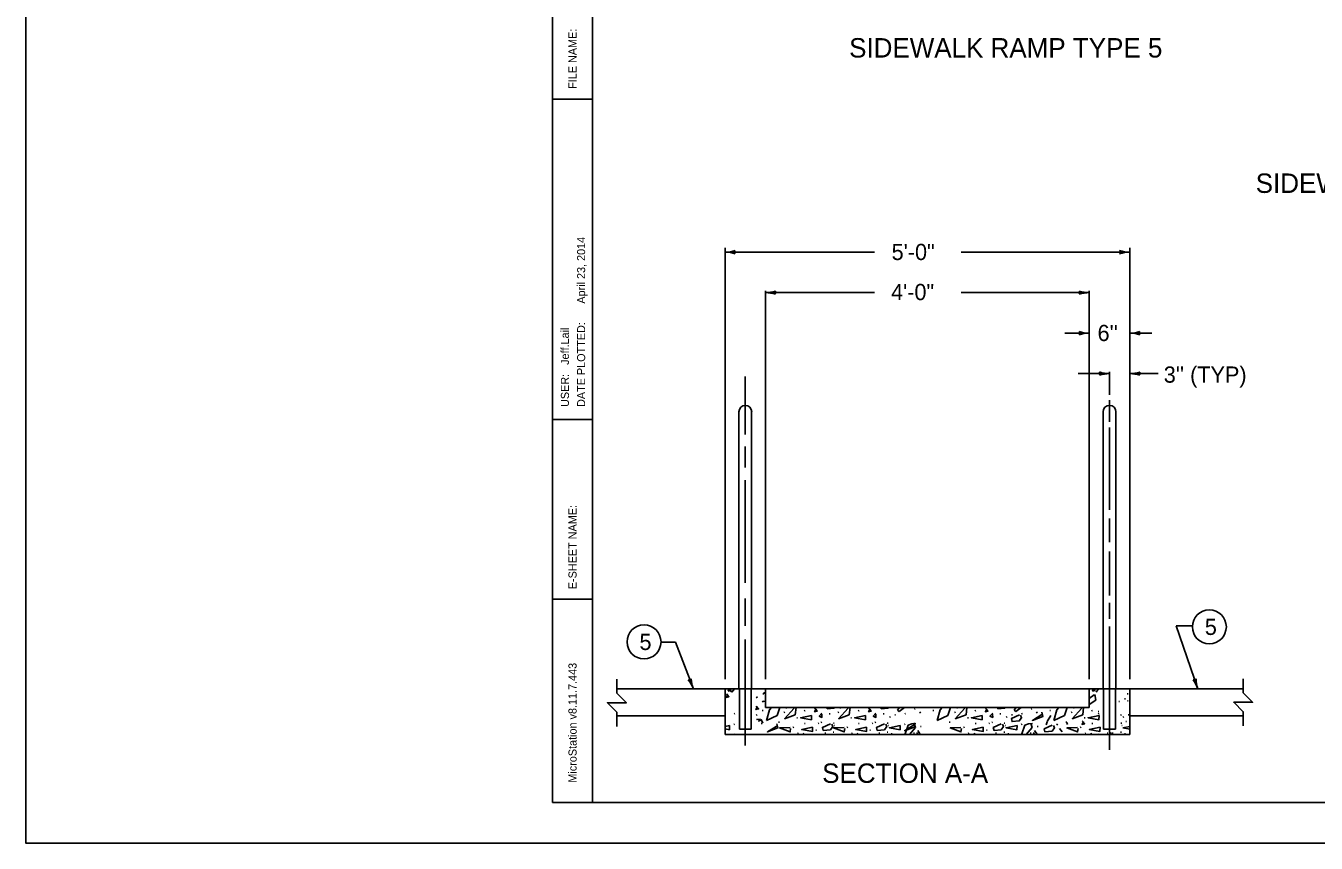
# Model space of a CAD drawing. Extents: x 1000 to 1036.3, y 1000 to 1022.
# Drawn here: x 1000 to 1015.94, y 1000 to 1010.09 of the extents above; entities that cross this region are included whole.
import ezdxf

# ---------------------------------------------------------------- set-up
doc = ezdxf.new("R2010")
doc.units = 0
for name, color, linetype in [('Level 1', 7, 'Continuous'), ('SB_PL_CUTLINE_PR', 7, 'Continuous'), ('SB_PL_INFOSTD_PT', 7, 'Continuous'), ('SB_PL_SBL0_PR', 7, 'Continuous'), ('SB_PL_SBL4_PR', 7, 'Continuous'), ('SB_PL_SBTXT0_PT', 7, 'Continuous')]:
    doc.layers.add(name, color=color, linetype=linetype)

msp = doc.modelspace()

# ---------------------------------------------------------------- linework, layer by layer
at = {"layer": 'Level 1'}
for p, q in [((1008.638, 1002.027), (1008.638, 1007.354)), ((1013.638, 1002.027), (1013.638, 1007.354)), ((1008.638, 1007.299), (1010.486, 1007.299)), ((1011.556, 1007.299), (1013.638, 1007.299)), ((1009.131, 1006.799), (1010.486, 1006.799)), ((1009.138, 1002.027), (1009.138, 1006.821)), ((1011.556, 1006.799), (1013.138, 1006.799)), ((1013.138, 1002.027), (1013.138, 1006.821)), ((1012.835, 1006.299), (1013.138, 1006.299)), ((1013.638, 1006.299), (1013.912, 1006.299)), ((1008.888, 1005.045), (1008.888, 1005.764)), ((1013, 1005.799), (1013.388, 1005.799)), ((1013.388, 1005.539), (1013.388, 1005.823)), ((1013.638, 1005.799), (1013.99, 1005.799)), ((1013.388, 1005.204), (1013.388, 1005.471)), ((1008.809, 1001.906), (1008.809, 1005.327)), ((1008.967, 1001.906), (1008.967, 1005.327)), ((1013.309, 1001.906), (1013.309, 1005.327)), ((1013.467, 1001.906), (1013.467, 1005.327)), ((1013.388, 1004.118), (1013.388, 1005.134)), ((1008.888, 1004.64), (1008.888, 1004.899)), ((1008.888, 1003.213), (1008.888, 1004.483)), ((1013.388, 1003.719), (1013.388, 1004.011)), ((1013.388, 1003.059), (1013.388, 1003.6)), ((1008.888, 1002.685), (1008.888, 1003.022)), ((1013.388, 1002.772), (1013.388, 1002.967)), ((1013.388, 1001.154), (1013.388, 1002.675)), ((1014.411, 1002.685), (1014.211, 1002.685)), ((1014.211, 1002.685), (1014.479, 1001.906)), ((1007.847, 1002.484), (1008.027, 1002.484)), ((1008.027, 1002.484), (1008.247, 1001.906)), ((1008.888, 1001.207), (1008.888, 1002.516)), ((1007.303, 1001.906), (1008.638, 1001.906)), ((1008.638, 1001.906), (1008.638, 1001.341)), ((1008.638, 1001.906), (1009.138, 1001.906)), ((1008.815, 1001.406), (1008.815, 1001.906)), ((1008.961, 1001.406), (1008.961, 1001.906)), ((1009.138, 1001.906), (1009.138, 1001.675)), ((1009.138, 1001.906), (1013.138, 1001.906)), ((1013.138, 1001.906), (1013.138, 1001.675)), ((1013.138, 1001.906), (1013.638, 1001.906)), ((1013.315, 1001.406), (1013.315, 1001.906)), ((1013.461, 1001.406), (1013.461, 1001.906)), ((1013.638, 1001.906), (1013.638, 1001.341)), ((1013.638, 1001.906), (1015.04, 1001.906)), ((1009.138, 1001.675), (1013.138, 1001.675)), ((1007.303, 1001.573), (1008.638, 1001.573)), ((1013.638, 1001.573), (1015.04, 1001.573)), ((1008.638, 1001.341), (1013.638, 1001.341)), ((1008.815, 1001.406), (1008.961, 1001.406)), ((1013.315, 1001.406), (1013.461, 1001.406))]:
    msp.add_line(p, q, dxfattribs=at)
for points in [[(1007.303, 1001.442), (1007.303, 1001.617), (1007.186, 1001.734), (1007.419, 1001.734), (1007.303, 1001.85), (1007.303, 1002.025)], [(1008.691, 1001.906), (1008.677, 1001.878)], [(1008.71, 1001.886), (1008.693, 1001.906)], [(1008.707, 1001.906), (1008.695, 1001.896)], [(1008.723, 1001.866), (1008.753, 1001.904)], [(1008.723, 1001.866), (1008.753, 1001.904)], [(1008.753, 1001.904), (1008.752, 1001.906)], [(1008.753, 1001.904), (1008.752, 1001.906)], [(1008.783, 1001.906), (1008.772, 1001.904)], [(1013.191, 1001.906), (1013.177, 1001.878)], [(1013.21, 1001.886), (1013.193, 1001.906)], [(1013.223, 1001.866), (1013.253, 1001.904)], [(1013.253, 1001.904), (1013.252, 1001.906)], [(1013.283, 1001.906), (1013.272, 1001.904)], [(1015.04, 1001.447), (1015.04, 1001.622), (1014.923, 1001.739), (1015.156, 1001.739), (1015.04, 1001.856), (1015.04, 1002.031)], [(1008.671, 1001.834), (1008.654, 1001.799), (1008.687, 1001.808), (1008.657, 1001.842)], [(1008.677, 1001.878), (1008.71, 1001.886)], [(1008.695, 1001.896), (1008.723, 1001.866)], [(1009.021, 1001.796), (1009.041, 1001.807)], [(1009.112, 1001.753), (1009.095, 1001.746)], [(1009.117, 1001.844), (1009.106, 1001.843)], [(1009.138, 1001.859), (1009.113, 1001.854)], [(1009.113, 1001.854), (1009.138, 1001.849)], [(1009.127, 1001.753), (1009.115, 1001.751)], [(1013.199, 1001.833), (1013.138, 1001.788)], [(1013.138, 1001.713), (1013.22, 1001.765)], [(1013.177, 1001.878), (1013.21, 1001.886)], [(1013.22, 1001.765), (1013.205, 1001.837)], [(1013.513, 1001.75), (1013.502, 1001.748)], [(1013.586, 1001.783), (1013.575, 1001.782)], [(1013.617, 1001.844), (1013.606, 1001.843)], [(1013.62, 1001.759), (1013.609, 1001.758)], [(1008.76, 1001.599), (1008.749, 1001.598)], [(1009.037, 1001.685), (1009.02, 1001.65), (1009.053, 1001.658), (1009.023, 1001.693)], [(1009.036, 1001.583), (1009.024, 1001.582)], [(1009.11, 1001.64), (1009.098, 1001.639)], [(1009.188, 1001.646), (1009.149, 1001.514)], [(1009.149, 1001.514), (1009.281, 1001.578)], [(1009.211, 1001.675), (1009.188, 1001.646)], [(1009.281, 1001.578), (1009.314, 1001.675)], [(1009.375, 1001.616), (1009.363, 1001.615)], [(1009.493, 1001.667), (1009.374, 1001.534)], [(1009.374, 1001.534), (1009.505, 1001.586)], [(1009.402, 1001.671), (1009.391, 1001.67)], [(1009.505, 1001.586), (1009.515, 1001.675)], [(1009.626, 1001.637), (1009.615, 1001.635)], [(1009.762, 1001.657), (1009.745, 1001.623), (1009.778, 1001.631), (1009.748, 1001.665)], [(1009.835, 1001.607), (1009.802, 1001.568), (1009.835, 1001.552), (1009.834, 1001.591)], [(1009.895, 1001.675), (1009.9, 1001.659)], [(1009.9, 1001.659), (1009.987, 1001.666)], [(1009.936, 1001.596), (1009.925, 1001.595)], [(1009.987, 1001.666), (1009.994, 1001.675)], [(1010.042, 1001.616), (1010.031, 1001.615)], [(1010.16, 1001.667), (1010.041, 1001.534)], [(1010.041, 1001.534), (1010.173, 1001.586)], [(1010.069, 1001.671), (1010.058, 1001.67)], [(1010.173, 1001.586), (1010.182, 1001.675)], [(1010.294, 1001.637), (1010.282, 1001.635)], [(1010.429, 1001.657), (1010.412, 1001.623), (1010.445, 1001.631), (1010.415, 1001.665)], [(1010.503, 1001.607), (1010.469, 1001.568), (1010.503, 1001.552), (1010.501, 1001.591)], [(1010.562, 1001.675), (1010.567, 1001.659)], [(1010.567, 1001.659), (1010.654, 1001.666)], [(1010.603, 1001.596), (1010.592, 1001.595)], [(1010.654, 1001.666), (1010.661, 1001.675)], [(1010.746, 1001.586), (1010.735, 1001.584)], [(1010.792, 1001.675), (1010.767, 1001.642)], [(1010.767, 1001.642), (1010.79, 1001.625)], [(1010.79, 1001.625), (1010.856, 1001.675)], [(1010.869, 1001.599), (1010.858, 1001.598)], [(1010.988, 1001.657), (1010.977, 1001.656)], [(1011.056, 1001.617), (1011.039, 1001.61)], [(1011.218, 1001.64), (1011.207, 1001.639)], [(1011.297, 1001.646), (1011.258, 1001.514)], [(1011.258, 1001.514), (1011.39, 1001.578)], [(1011.32, 1001.675), (1011.297, 1001.646)], [(1011.39, 1001.578), (1011.423, 1001.675)], [(1011.484, 1001.616), (1011.473, 1001.615)], [(1011.602, 1001.667), (1011.483, 1001.534)], [(1011.483, 1001.534), (1011.615, 1001.586)], [(1011.511, 1001.671), (1011.5, 1001.67)], [(1011.615, 1001.586), (1011.624, 1001.675)], [(1011.736, 1001.637), (1011.724, 1001.635)], [(1011.871, 1001.657), (1011.854, 1001.623), (1011.887, 1001.631), (1011.857, 1001.665)], [(1011.945, 1001.607), (1011.911, 1001.568), (1011.945, 1001.552), (1011.943, 1001.591)], [(1012.004, 1001.675), (1012.009, 1001.659)], [(1012.009, 1001.659), (1012.096, 1001.666)], [(1012.045, 1001.596), (1012.034, 1001.595)], [(1012.096, 1001.666), (1012.103, 1001.675)], [(1012.274, 1001.584), (1012.175, 1001.538), (1012.185, 1001.502), (1012.272, 1001.509), (1012.301, 1001.549), (1012.289, 1001.581)], [(1012.188, 1001.586), (1012.177, 1001.584)], [(1012.234, 1001.675), (1012.209, 1001.642)], [(1012.209, 1001.642), (1012.232, 1001.625)], [(1012.232, 1001.625), (1012.298, 1001.675)], [(1012.311, 1001.599), (1012.3, 1001.598)], [(1012.43, 1001.657), (1012.419, 1001.656)], [(1012.566, 1001.597), (1012.436, 1001.516), (1012.566, 1001.565), (1012.551, 1001.616)], [(1012.498, 1001.617), (1012.481, 1001.61)], [(1012.66, 1001.64), (1012.649, 1001.639)], [(1012.739, 1001.646), (1012.7, 1001.514)], [(1012.7, 1001.514), (1012.832, 1001.578)], [(1012.762, 1001.675), (1012.739, 1001.646)], [(1012.832, 1001.578), (1012.865, 1001.675)], [(1012.926, 1001.616), (1012.915, 1001.615)], [(1013.044, 1001.667), (1012.925, 1001.534)], [(1012.925, 1001.534), (1013.057, 1001.586)], [(1012.953, 1001.671), (1012.942, 1001.67)], [(1013.057, 1001.586), (1013.066, 1001.675)], [(1013.178, 1001.637), (1013.166, 1001.635)], [(1013.257, 1001.627), (1013.246, 1001.625)], [(1013.26, 1001.599), (1013.249, 1001.598)], [(1013.536, 1001.583), (1013.524, 1001.582)], [(1013.63, 1001.586), (1013.619, 1001.584)], [(1008.694, 1001.451), (1008.638, 1001.44)], [(1008.692, 1001.4), (1008.694, 1001.453)], [(1008.757, 1001.469), (1008.746, 1001.467)], [(1009.077, 1001.529), (1009.026, 1001.528)], [(1009.092, 1001.521), (1009.049, 1001.505)], [(1009.103, 1001.48), (1009.086, 1001.527)], [(1009.097, 1001.477), (1009.086, 1001.476)], [(1009.291, 1001.454), (1009.161, 1001.373), (1009.291, 1001.422), (1009.276, 1001.473)], [(1009.31, 1001.494), (1009.299, 1001.493)], [(1009.442, 1001.429), (1009.311, 1001.423), (1009.443, 1001.373), (1009.448, 1001.416)], [(1009.487, 1001.431), (1009.476, 1001.43)], [(1009.534, 1001.548), (1009.523, 1001.547)], [(1009.706, 1001.575), (1009.572, 1001.548), (1009.705, 1001.524), (1009.706, 1001.577)], [(1009.72, 1001.431), (1009.586, 1001.403), (1009.719, 1001.38), (1009.72, 1001.432)], [(1009.63, 1001.479), (1009.619, 1001.478)], [(1009.795, 1001.483), (1009.79, 1001.479)], [(1009.834, 1001.493), (1009.823, 1001.491)], [(1009.941, 1001.474), (1009.842, 1001.428), (1009.852, 1001.392), (1009.939, 1001.399), (1009.969, 1001.439), (1009.956, 1001.471)], [(1009.987, 1001.482), (1009.976, 1001.481)], [(1010.109, 1001.429), (1009.978, 1001.423), (1010.11, 1001.373), (1010.116, 1001.416)], [(1009.995, 1001.451), (1009.989, 1001.454)], [(1010.154, 1001.431), (1010.143, 1001.43)], [(1010.202, 1001.548), (1010.191, 1001.547)], [(1010.374, 1001.575), (1010.239, 1001.548), (1010.372, 1001.524), (1010.374, 1001.577)], [(1010.387, 1001.431), (1010.253, 1001.403), (1010.386, 1001.38), (1010.387, 1001.432)], [(1010.297, 1001.479), (1010.286, 1001.478)], [(1010.462, 1001.483), (1010.457, 1001.479)], [(1010.501, 1001.493), (1010.49, 1001.491)], [(1010.608, 1001.474), (1010.51, 1001.428), (1010.519, 1001.392), (1010.607, 1001.399), (1010.636, 1001.439), (1010.623, 1001.471)], [(1010.654, 1001.482), (1010.643, 1001.481)], [(1010.662, 1001.451), (1010.657, 1001.454)], [(1010.803, 1001.451), (1010.668, 1001.424), (1010.801, 1001.4), (1010.803, 1001.453)], [(1010.682, 1001.559), (1010.67, 1001.557)], [(1010.865, 1001.469), (1010.854, 1001.467)], [(1010.987, 1001.468), (1010.856, 1001.387), (1010.987, 1001.436), (1010.971, 1001.487)], [(1010.901, 1001.458), (1010.862, 1001.35)], [(1010.944, 1001.475), (1010.901, 1001.458)], [(1010.918, 1001.341), (1010.991, 1001.43)], [(1010.995, 1001.476), (1010.944, 1001.475)], [(1010.991, 1001.43), (1010.974, 1001.477)], [(1011.063, 1001.442), (1011.052, 1001.44)], [(1011.419, 1001.494), (1011.408, 1001.493)], [(1011.551, 1001.429), (1011.42, 1001.423), (1011.552, 1001.373), (1011.558, 1001.416)], [(1011.596, 1001.431), (1011.585, 1001.43)], [(1011.644, 1001.548), (1011.633, 1001.547)], [(1011.816, 1001.575), (1011.681, 1001.548), (1011.814, 1001.524), (1011.816, 1001.577)], [(1011.829, 1001.431), (1011.695, 1001.403), (1011.828, 1001.38), (1011.829, 1001.432)], [(1011.739, 1001.479), (1011.728, 1001.478)], [(1011.904, 1001.483), (1011.899, 1001.479)], [(1011.943, 1001.493), (1011.932, 1001.491)], [(1012.05, 1001.474), (1011.952, 1001.428), (1011.961, 1001.392), (1012.049, 1001.399), (1012.078, 1001.439), (1012.065, 1001.471)], [(1012.096, 1001.482), (1012.085, 1001.481)], [(1012.104, 1001.451), (1012.099, 1001.454)], [(1012.245, 1001.451), (1012.11, 1001.424), (1012.243, 1001.4), (1012.245, 1001.453)], [(1012.124, 1001.559), (1012.112, 1001.557)], [(1012.307, 1001.469), (1012.296, 1001.467)], [(1012.343, 1001.458), (1012.304, 1001.35)], [(1012.386, 1001.475), (1012.343, 1001.458)], [(1012.36, 1001.341), (1012.433, 1001.43)], [(1012.437, 1001.476), (1012.386, 1001.475)], [(1012.433, 1001.43), (1012.416, 1001.477)], [(1012.505, 1001.442), (1012.494, 1001.44)], [(1012.679, 1001.457), (1012.581, 1001.411), (1012.59, 1001.375), (1012.678, 1001.382), (1012.707, 1001.422), (1012.694, 1001.454)], [(1012.617, 1001.496), (1012.605, 1001.459)], [(1012.619, 1001.502), (1012.662, 1001.577)], [(1012.739, 1001.458), (1012.746, 1001.475)], [(1012.861, 1001.494), (1012.85, 1001.493)], [(1012.867, 1001.466), (1012.859, 1001.49)], [(1012.993, 1001.429), (1012.862, 1001.423), (1012.994, 1001.373), (1013, 1001.416)], [(1013.038, 1001.431), (1013.027, 1001.43)], [(1013.066, 1001.501), (1013.049, 1001.466), (1013.082, 1001.474), (1013.052, 1001.509)], [(1013.086, 1001.548), (1013.075, 1001.547)], [(1013.258, 1001.575), (1013.123, 1001.548), (1013.256, 1001.524), (1013.258, 1001.577)], [(1013.271, 1001.431), (1013.137, 1001.403), (1013.27, 1001.38), (1013.271, 1001.432)], [(1013.181, 1001.479), (1013.17, 1001.478)], [(1013.538, 1001.482), (1013.527, 1001.481)], [(1013.546, 1001.451), (1013.541, 1001.454)], [(1013.638, 1001.441), (1013.552, 1001.424)], [(1013.552, 1001.424), (1013.638, 1001.409)], [(1013.566, 1001.559), (1013.554, 1001.557)], [(1013.599, 1001.504), (1013.588, 1001.502)], [(1008.638, 1001.41), (1008.692, 1001.4)], [(1008.753, 1001.35), (1008.762, 1001.341)], [(1009.545, 1001.356), (1009.534, 1001.355)], [(1009.62, 1001.341), (1009.605, 1001.358)], [(1009.619, 1001.349), (1009.614, 1001.341)], [(1009.769, 1001.397), (1009.758, 1001.396)], [(1009.816, 1001.341), (1009.812, 1001.344)], [(1009.882, 1001.36), (1009.871, 1001.358)], [(1009.984, 1001.37), (1009.973, 1001.369)], [(1010.212, 1001.356), (1010.201, 1001.355)], [(1010.287, 1001.341), (1010.272, 1001.358)], [(1010.286, 1001.349), (1010.282, 1001.341)], [(1010.436, 1001.397), (1010.425, 1001.396)], [(1010.483, 1001.341), (1010.48, 1001.344)], [(1010.549, 1001.36), (1010.538, 1001.358)], [(1010.651, 1001.37), (1010.64, 1001.369)], [(1010.702, 1001.35), (1010.691, 1001.348)], [(1010.862, 1001.35), (1010.871, 1001.341)], [(1010.978, 1001.36), (1010.967, 1001.358)], [(1011.016, 1001.368), (1011.007, 1001.341)], [(1011.046, 1001.35), (1011.02, 1001.391)], [(1011.042, 1001.341), (1011.046, 1001.35)], [(1011.654, 1001.356), (1011.643, 1001.355)], [(1011.729, 1001.341), (1011.714, 1001.358)], [(1011.728, 1001.349), (1011.724, 1001.341)], [(1011.878, 1001.397), (1011.867, 1001.396)], [(1011.925, 1001.341), (1011.922, 1001.344)], [(1011.991, 1001.36), (1011.98, 1001.358)], [(1012.093, 1001.37), (1012.082, 1001.369)], [(1012.144, 1001.35), (1012.133, 1001.348)], [(1012.304, 1001.35), (1012.313, 1001.341)], [(1012.42, 1001.36), (1012.409, 1001.358)], [(1012.458, 1001.368), (1012.449, 1001.341)], [(1012.488, 1001.35), (1012.462, 1001.391)], [(1012.484, 1001.341), (1012.488, 1001.35)], [(1012.77, 1001.415), (1012.802, 1001.376)], [(1013.096, 1001.356), (1013.085, 1001.355)], [(1013.171, 1001.341), (1013.156, 1001.358)], [(1013.17, 1001.349), (1013.166, 1001.341)], [(1013.253, 1001.35), (1013.262, 1001.341)], [(1013.369, 1001.36), (1013.358, 1001.358)], [(1013.367, 1001.341), (1013.364, 1001.344)], [(1013.407, 1001.368), (1013.398, 1001.341)], [(1013.433, 1001.36), (1013.422, 1001.358)], [(1013.433, 1001.341), (1013.438, 1001.35)], [(1013.535, 1001.37), (1013.524, 1001.369)], [(1013.586, 1001.35), (1013.575, 1001.348)]]:
    msp.add_lwpolyline(points, dxfattribs=at)
for centre in [(1014.621, 1002.671), (1007.637, 1002.485)]:
    msp.add_circle(centre, 0.21, dxfattribs=at)
for centre, radius, start, end in [((1008.638, 1007.689), 0.391, 270, 288.6688), ((1008.786, 1007.299), 0.0312, 138.7746, 220.8913), ((1013.489, 1007.299), 0.0312, 318.7746, 40.8913), ((1013.638, 1007.689), 0.391, 251.3472, 269.9939), ((1008.638, 1006.908), 0.391, 71.3472, 89.9939), ((1008.638, 1007.689), 0.391, 269.9878, 270), ((1013.638, 1006.908), 0.391, 90, 108.6688), ((1013.638, 1006.908), 0.391, 89.9878, 90), ((1009.138, 1007.189), 0.391, 270, 288.6688), ((1009.138, 1006.408), 0.391, 71.3472, 89.9939), ((1009.138, 1007.189), 0.391, 269.9878, 270), ((1009.286, 1006.799), 0.0312, 138.7746, 220.8913), ((1012.989, 1006.799), 0.0312, 318.7746, 40.8913), ((1013.138, 1007.189), 0.391, 251.3472, 269.9939), ((1013.138, 1006.408), 0.391, 90, 108.6688), ((1013.138, 1006.408), 0.391, 89.9878, 90), ((1012.989, 1006.299), 0.0312, 318.7746, 40.8913), ((1013.138, 1006.689), 0.391, 251.3472, 269.9939), ((1013.138, 1005.908), 0.391, 90, 108.6688), ((1013.138, 1005.908), 0.391, 89.9878, 90), ((1013.638, 1006.689), 0.391, 270, 288.6688), ((1013.638, 1005.908), 0.391, 71.3472, 89.9939), ((1013.638, 1006.689), 0.391, 269.9878, 270), ((1013.786, 1006.299), 0.0312, 138.7746, 220.8913), ((1013.239, 1005.799), 0.0313, 318.7746, 40.8913), ((1013.388, 1006.19), 0.391, 251.3472, 269.9939), ((1013.388, 1005.408), 0.391, 90, 108.6688), ((1013.388, 1005.408), 0.391, 89.9878, 90), ((1013.638, 1006.189), 0.391, 270, 288.6688), ((1013.638, 1005.408), 0.391, 71.3472, 89.9939), ((1013.638, 1006.189), 0.391, 269.9878, 270), ((1013.786, 1005.799), 0.0312, 138.7746, 220.8913), ((1008.888, 1005.327), 0.0792, 0, 180), ((1013.388, 1005.327), 0.0792, 0, 180), ((1008.194, 1002.045), 0.0312, 249.6521, 331.7687), ((1007.882, 1001.767), 0.391, 20.8775, 39.5462), ((1008.612, 1002.045), 0.391, 182.2246, 200.8713), ((1007.882, 1001.767), 0.391, 20.8652, 20.8775), ((1014.431, 1002.046), 0.0312, 247.8108, 329.9275), ((1014.11, 1001.779), 0.391, 19.0362, 37.705), ((1014.849, 1002.033), 0.391, 180.3833, 199.0301), ((1014.11, 1001.779), 0.391, 19.024, 19.0362)]:
    msp.add_arc(centre, radius, start, end, dxfattribs=at)
at = {"layer": 'SB_PL_CUTLINE_PR'}
msp.add_lwpolyline([(1000, 1022), (1036, 1022), (1036, 1000), (1000, 1000)], close=True, dxfattribs=at)
at = {"layer": 'SB_PL_SBL0_PR'}
for p, q in [((1006.507, 1021.5), (1006.507, 1000.5)), ((1007, 1009.187), (1006.507, 1009.187)), ((1007, 1005.234), (1006.507, 1005.234)), ((1007, 1003.012), (1006.507, 1003.012)), ((1007, 1000.5), (1006.507, 1000.5))]:
    msp.add_line(p, q, dxfattribs=at)
at = {"layer": 'SB_PL_SBL4_PR'}
msp.add_lwpolyline([(1007, 1000.5), (1035.5, 1000.5), (1035.5, 1021.5), (1007, 1021.5)], close=True, dxfattribs=at)

# ---------------------------------------------------------------- texts
at = {"layer": 'Level 1'}
for s, height, p in [('SIDEWALK RAMP TYPE 5', 0.24, (1010.171, 1009.703)), ('SIDEWALK RAMP TYPE 5', 0.24, (1015.194, 1008.031)), ('5\'-0"', 0.2, (1010.696, 1007.202)), ('4\'-0"', 0.2, (1010.689, 1006.707)), ("6''", 0.2, (1013.24, 1006.201)), ("3'' (TYP)", 0.2, (1014.058, 1005.687)), ('5', 0.2, (1014.565, 1002.571)), ('5', 0.2, (1007.581, 1002.385)), ('SECTION A-A', 0.24, (1009.838, 1000.744))]:
    msp.add_text(s, height=height, dxfattribs=at).set_placement(p)
at = {"layer": 'SB_PL_INFOSTD_PT'}
msp.add_text('CELL:SP', height=0.0005, dxfattribs=at).set_placement((1000.001, 999.999))
at = {"layer": 'SB_PL_SBTXT0_PT'}
for s, p in [('FILE NAME: ', (1006.804, 1009.316)), ('April 23, 2014', (1006.91, 1006.663)), ('DATE PLOTTED: ', (1006.91, 1005.387)), ('Jeff.Lail', (1006.71, 1005.907)), ('USER: ', (1006.71, 1005.387)), ('E-SHEET NAME:', (1006.804, 1003.136)), ('MicroStation v8.11.7.443', (1006.804, 1000.747))]:
    msp.add_text(s, height=0.1, rotation=90, dxfattribs=at).set_placement(p)

doc.saveas('drawing.dxf')
